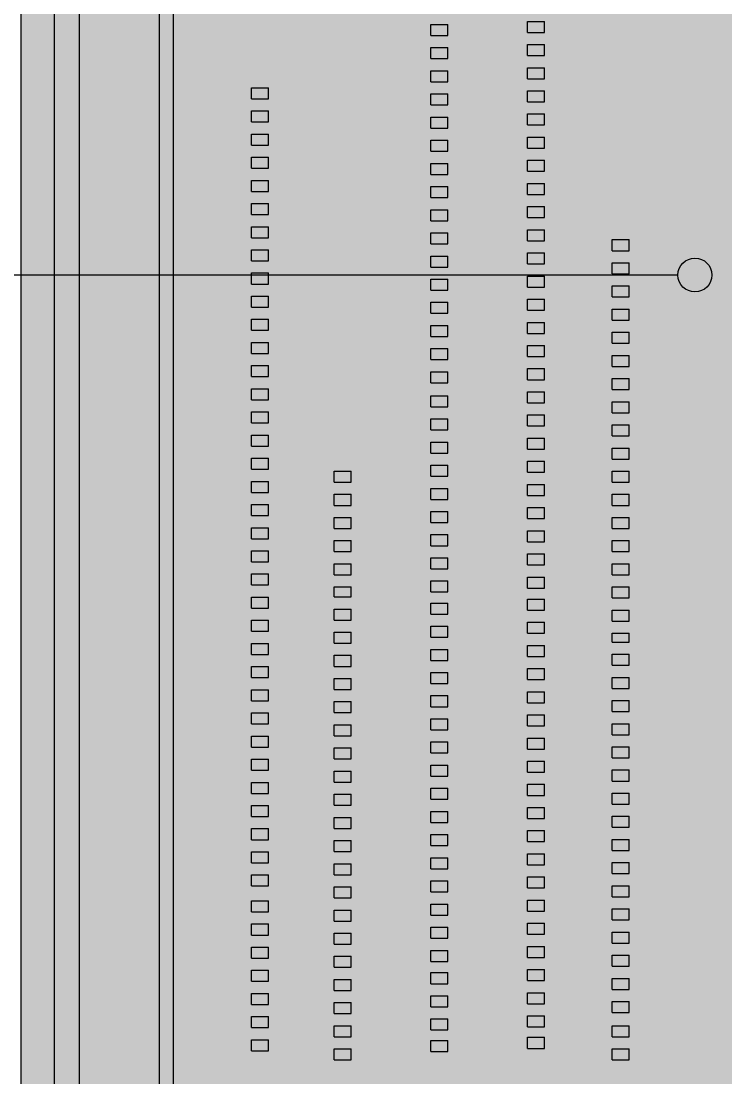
# Model space of a CAD drawing. Header units: millimetres. Extents: x 476244520 to 476657119, y 4620824743 to 4621446928.
# Drawn here: x 476612207 to 476616356, y 4621026081 to 4621032306 of the extents above; entities that cross this region are included whole.
import ezdxf

# ---------------------------------------------------------------- set-up
doc = ezdxf.new("R2010")
doc.units = ezdxf.units.MM
doc.header["$MEASUREMENT"] = 0
for name, color, linetype, lineweight in [('0_Pen_No__250_Pen_No__255', 255, 'Continuous', 0), ('0_Pen_No__250_Pen_No__7', 7, 'Continuous', 0), ('New_2D Drafting - General_Pen_No__30_Pen_No__9_Pen_No__9_Pen_No__255', 255, 'Continuous', 0), ('New_2D Drafting - General_Pen_No__30_Pen_No__9_Pen_No__9_Pen_No__7', 7, 'Continuous', 0), ('New_Structural - Bearing_Pen_No__250', 7, 'Continuous', 0), ('zoma_Pen_No__142', 142, 'Continuous', 0), ('zoma_Pen_No__5_Pen_No__142', 142, 'Continuous', 0)]:
    doc.layers.add(name, color=color, linetype=linetype, lineweight=lineweight)
doc.layers.add('New_2D Drafting - General_Pen_No__30_Pen_No__9_Pen_No__9_Pen_No__254', color=7, linetype='Continuous', lineweight=0, true_color=0xcccccc)
doc.layers.add('zoma', color=7, linetype='Continuous')
doc.layers.add('zoma_Pen_No__5', color=7, linetype='Continuous')
doc.styles.add('GENERATED_STYLE_2', font='arial.ttf')
doc.dimstyles.new('GENERATED_STYLE__1', dxfattribs={"dimtxt": 200, "dimasz": 64.421331, "dimexe": 0.18, "dimexo": 3, "dimgap": 0.09, "dimtad": 1, "dimtih": 1, "dimtoh": 1, "dimlfac": 0.001, "dimzin": 0, "dimdsep": 46, "dimtxsty": 'GENERATED_STYLE_2', "dimblk": 'ARROWHEAD_2', "dimblk1": 'ARROWHEAD_2', "dimblk2": 'ARROWHEAD_2', "dimcen": 0.09, "dimclrd": 142, "dimclre": 142, "dimclrt": 142, "dimadec": 0, "dimazin": 0, "dimtfac": 1, "dimtdec": 4, "dimtmove": 0, "dimatfit": 3, "dimfxl": 1, "dimtolj": 1, "dimtzin": 0, "dimarcsym": 0})

# ---------------------------------------------------------------- blocks, each defined once
blk = doc.blocks.new('*D762', base_point=(476844527.1, 4621385791))
at = {"layer": 'zoma_Pen_No__142', "color": 142, "linetype": 'Continuous', "lineweight": 0, "transparency": 16777216}
for p, q in [((476612301.6, 4621021958.9), (476612252.7, 4621021874.2)), ((476612277.2, 4621021853), (476612277.2, 4621021980.1)), ((476612701.6, 4621021958.9), (476612652.7, 4621021874.2)), ((476612677.2, 4621021853), (476612677.2, 4621021980.1)), ((476612235.7, 4621021916.6), (476612277.2, 4621021916.6)), ((476612277.2, 4621021916.6), (476612677.2, 4621021916.6))]:
    blk.add_line(p, q, dxfattribs=at)
at = {"layer": 'zoma_Pen_No__142', "color": 142, "lineweight": 0, "transparency": 16777216, "insert": (476611720.5, 4621021956.6), "char_height": 200, "attachment_point": 7, "style": 'GENERATED_STYLE_2'}
blk.add_mtext('\\A1;{\\pql;\\fArial CYR|b0|i0|c204|p34;0.40}', dxfattribs=at)
blk = doc.blocks.new('ARROWHEAD_2')
at = {"color": 0, "linetype": 'Continuous', "lineweight": 0}
for p, q in [((0, 0), (-1, 0)), ((-0.378, -0.655), (0.378, 0.655))]:
    blk.add_line(p, q, dxfattribs=at)
blk = doc.blocks.new('*D763', base_point=(476844527.1, 4621385791))
at = {"layer": 'zoma_Pen_No__142', "color": 142, "linetype": 'Continuous', "lineweight": 0, "transparency": 16777216}
for p, q in [((476612701.6, 4621021958.9), (476612652.7, 4621021874.2)), ((476612677.2, 4621021853), (476612677.2, 4621021980.1)), ((476619201.5, 4621021958.9), (476619152.6, 4621021874.2)), ((476619177, 4621021853), (476619177, 4621021980.1)), ((476612677.2, 4621021916.6), (476619177, 4621021916.6))]:
    blk.add_line(p, q, dxfattribs=at)
at = {"layer": 'zoma_Pen_No__142', "color": 142, "lineweight": 0, "transparency": 16777216, "char_height": 200, "attachment_point": 7, "style": 'GENERATED_STYLE_2'}
for s, insert in [('\\A1;{\\pql;\\fArial CYR|b0|i0|c204|p34;6.50}', (476615661, 4621021956.6)), ('\\A1;{\\pql;\\fArial CYR|b0|i0|c204|p34;0.40}', (476618620.4, 4621021956.6))]:
    blk.add_mtext(s, dxfattribs=dict(at, insert=insert))
blk = doc.blocks.new('Line_16', base_point=(476616179.5, 4621030808.8))
at = {"layer": 'zoma_Pen_No__5_Pen_No__142', "linetype": 'Continuous', "lineweight": 0}
blk.add_hatch(color=142, dxfattribs=at).paths.add_polyline_path([(476616079.5, 4621030808.8), (476616087.1, 4621030770.6), (476616108.8, 4621030738.1), (476616141.3, 4621030716.4), (476616179.5, 4621030708.8), (476616217.8, 4621030716.4), (476616250.2, 4621030738.1), (476616271.9, 4621030770.6), (476616279.5, 4621030808.8), (476616271.9, 4621030847.1), (476616250.2, 4621030879.5), (476616217.8, 4621030901.2), (476616179.5, 4621030908.8), (476616141.3, 4621030901.2), (476616108.8, 4621030879.5), (476616087.1, 4621030847.1)])
at = {"layer": 'zoma_Pen_No__5_Pen_No__142', "color": 142, "linetype": 'Continuous', "lineweight": 0}
blk.add_line((476616079.5, 4621030808.8), (476599562.8, 4621030808.8), dxfattribs=at)
blk.add_circle((476616179.5, 4621030808.8), 100, dxfattribs=at)

msp = doc.modelspace()

# ---------------------------------------------------------------- hatches: boundary and pattern name
at = {"layer": '0_Pen_No__250_Pen_No__255', "linetype": 'Continuous', "lineweight": 0, "true_color": 0x3f3f3f}
msp.add_hatch(color=250, dxfattribs=at).paths.add_polyline_path([(476613022.355, 4621023778.606), (476613022.681, 4621035931.235), (476613102.68, 4621035931.235), (476613102.68, 4621035828.834), (476613102.68, 4621023778.606)])
at = {"layer": 'New_2D Drafting - General_Pen_No__30_Pen_No__9_Pen_No__9_Pen_No__254', "linetype": 'Continuous', "lineweight": 0, "true_color": 0xcccccc}
h = msp.add_hatch(dxfattribs=at)
h.set_pattern_fill('BRICK___RUNNING_BOND', color=254, style=0, pattern_type=2)
h.set_pattern_definition([(0, (476622876.87, 4621034175.24), (0, 66.64), []), (90, (476622876.87, 4621034175.24), (-244.8, 0), [66.64, -66.64]), (90, (476622999.27, 4621034241.88), (-244.8, 0), [66.64, -66.64])])
h.paths.add_polyline_path([(476630047.219, 4621038706.026), (476630047.226, 4621028596.024), (476629976.822, 4621028596.024), (476629976.822, 4621025966.681), (476629972.268, 4621025966.024), (476612277.162, 4621025966.024), (476612207.162, 4621025966.024), (476612207.162, 4621029166.014), (476612207.162, 4621039165.621), (476630047.219, 4621039165.617)])
h.paths.add_polyline_path([(476621777.992, 4621031666.024), (476620177.559, 4621031666.024), (476620177.559, 4621030066.024), (476621777.992, 4621030066.024)], flags=0)
h.paths.add_polyline_path([(476621777.558, 4621036466.024), (476620177.559, 4621036466.024), (476620177.559, 4621038066.024), (476621777.558, 4621038066.024)], flags=0)
h.paths.add_polyline_path([(476620177.559, 4621033266.024), (476621777.992, 4621033266.024), (476621777.992, 4621034866.024), (476620177.559, 4621034866.024)], flags=0)
h.paths.add_polyline_path([(476620177.077, 4621026866.024), (476620177.077, 4621028466.024), (476621777.078, 4621028466.024), (476621777.078, 4621026866.024)], flags=0)
h.paths.add_polyline_path([(476618177.219, 4621038066.024), (476616577.219, 4621038066.024), (476616577.219, 4621036466.024), (476618177.219, 4621036466.024)], flags=0)
h.paths.add_polyline_path([(476618177.219, 4621034866.024), (476616577.219, 4621034866.024), (476616577.219, 4621033266.024), (476618177.219, 4621033266.024)], flags=0)
h.paths.add_polyline_path([(476618177.219, 4621031666.024), (476616577.219, 4621031666.024), (476616577.219, 4621030066.024), (476618177.219, 4621030066.024)], flags=0)
h.paths.add_polyline_path([(476618176.823, 4621028466.024), (476616576.823, 4621028466.024), (476616576.823, 4621026866.024), (476618176.823, 4621026866.024)], flags=0)
at = {"layer": 'New_2D Drafting - General_Pen_No__30_Pen_No__9_Pen_No__9_Pen_No__255', "linetype": 'Continuous', "lineweight": 0}
msp.add_hatch(color=255, dxfattribs=at).paths.add_polyline_path([(476612402.151, 4621023682.125), (476612552.151, 4621023703.741), (476612552.151, 4621038466.05), (476612402.151, 4621038466.05)])

# ---------------------------------------------------------------- linework, layer by layer
at = {"layer": '0_Pen_No__250_Pen_No__7', "color": 7, "linetype": 'Continuous', "lineweight": 0, "flags": 128}
msp.add_lwpolyline([(476613022.355, 4621023778.606), (476613022.681, 4621035931.235), (476613102.68, 4621035931.235), (476613102.68, 4621035828.834), (476613102.68, 4621023778.606)], close=True, dxfattribs=at)
at = {"layer": 'New_2D Drafting - General_Pen_No__30_Pen_No__9_Pen_No__9_Pen_No__7', "color": 7, "linetype": 'Continuous', "lineweight": 0, "flags": 128}
for points in [[(476630047.219, 4621038706.026), (476630047.226, 4621028596.024), (476629976.822, 4621028596.024), (476629976.822, 4621025966.681), (476629972.268, 4621025966.024), (476612277.162, 4621025966.024), (476612207.162, 4621025966.024), (476612207.162, 4621029166.014), (476612207.162, 4621039165.621), (476630047.219, 4621039165.617)], [(476612402.151, 4621023682.125), (476612552.151, 4621023703.741), (476612552.151, 4621038466.05), (476612402.151, 4621038466.05)]]:
    msp.add_lwpolyline(points, close=True, dxfattribs=at)
at = {"layer": 'New_Structural - Bearing_Pen_No__250', "color": 7, "linetype": 'Continuous', "lineweight": 0}
for p, q in [((476614622.416, 4621032286.18), (476614722.088, 4621032286.18)), ((476614622.416, 4621032221.18), (476614622.416, 4621032286.18)), ((476614722.088, 4621032221.18), (476614722.088, 4621032286.18)), ((476615192.088, 4621032304.549), (476615291.761, 4621032304.549)), ((476615192.088, 4621032239.549), (476615192.088, 4621032304.549)), ((476615291.761, 4621032239.549), (476615291.761, 4621032304.549)), ((476614622.416, 4621032221.18), (476614722.088, 4621032221.18)), ((476615192.088, 4621032239.549), (476615291.761, 4621032239.549)), ((476614622.416, 4621032149.663), (476614722.088, 4621032149.663)), ((476614622.416, 4621032084.663), (476614622.416, 4621032149.663)), ((476614722.088, 4621032084.663), (476614722.088, 4621032149.663)), ((476615192.088, 4621032168.032), (476615291.761, 4621032168.032)), ((476615192.088, 4621032103.032), (476615192.088, 4621032168.032)), ((476615291.761, 4621032103.032), (476615291.761, 4621032168.032)), ((476614622.416, 4621032084.663), (476614722.088, 4621032084.663)), ((476615192.088, 4621032103.032), (476615291.761, 4621032103.032)), ((476614622.416, 4621032013.146), (476614722.088, 4621032013.146)), ((476614622.416, 4621031948.146), (476614622.416, 4621032013.146)), ((476614722.088, 4621031948.146), (476614722.088, 4621032013.146)), ((476615192.088, 4621032031.515), (476615291.761, 4621032031.515)), ((476615192.088, 4621031966.515), (476615192.088, 4621032031.515)), ((476615291.761, 4621031966.515), (476615291.761, 4621032031.515)), ((476615192.088, 4621031966.515), (476615291.761, 4621031966.515)), ((476613565.571, 4621031912.94), (476613665.244, 4621031912.94)), ((476613565.571, 4621031847.94), (476613565.571, 4621031912.94)), ((476613665.244, 4621031847.94), (476613665.244, 4621031912.94)), ((476614622.416, 4621031948.146), (476614722.088, 4621031948.146)), ((476615192.088, 4621031894.998), (476615291.761, 4621031894.998)), ((476615192.088, 4621031829.998), (476615192.088, 4621031894.998)), ((476615291.761, 4621031829.998), (476615291.761, 4621031894.998)), ((476613565.571, 4621031847.94), (476613665.244, 4621031847.94)), ((476614622.416, 4621031876.628), (476614722.088, 4621031876.628)), ((476614622.416, 4621031811.628), (476614622.416, 4621031876.628)), ((476614722.088, 4621031811.628), (476614722.088, 4621031876.628)), ((476615192.088, 4621031829.998), (476615291.761, 4621031829.998)), ((476613565.571, 4621031776.422), (476613665.244, 4621031776.422)), ((476613565.571, 4621031711.422), (476613565.571, 4621031776.422)), ((476613665.244, 4621031711.422), (476613665.244, 4621031776.422)), ((476614622.416, 4621031811.628), (476614722.088, 4621031811.628)), ((476613565.571, 4621031711.422), (476613665.244, 4621031711.422)), ((476614622.416, 4621031740.111), (476614722.088, 4621031740.111)), ((476614622.416, 4621031675.111), (476614622.416, 4621031740.111)), ((476614722.088, 4621031675.111), (476614722.088, 4621031740.111)), ((476615192.088, 4621031758.48), (476615291.761, 4621031758.48)), ((476615192.088, 4621031693.48), (476615192.088, 4621031758.48)), ((476615291.761, 4621031693.48), (476615291.761, 4621031758.48)), ((476613565.571, 4621031639.905), (476613665.244, 4621031639.905)), ((476613565.571, 4621031574.905), (476613565.571, 4621031639.905)), ((476613665.244, 4621031574.905), (476613665.244, 4621031639.905)), ((476614622.416, 4621031675.111), (476614722.088, 4621031675.111)), ((476615192.088, 4621031693.48), (476615291.761, 4621031693.48)), ((476614622.416, 4621031603.594), (476614722.088, 4621031603.594)), ((476614622.416, 4621031538.594), (476614622.416, 4621031603.594)), ((476614722.088, 4621031538.594), (476614722.088, 4621031603.594)), ((476615192.088, 4621031621.963), (476615291.761, 4621031621.963)), ((476615192.088, 4621031556.963), (476615192.088, 4621031621.963)), ((476615291.761, 4621031556.963), (476615291.761, 4621031621.963)), ((476613565.571, 4621031574.905), (476613665.244, 4621031574.905)), ((476614622.416, 4621031538.594), (476614722.088, 4621031538.594)), ((476615192.088, 4621031556.963), (476615291.761, 4621031556.963)), ((476613565.571, 4621031503.388), (476613665.244, 4621031503.388)), ((476613565.571, 4621031438.388), (476613565.571, 4621031503.388)), ((476613665.244, 4621031438.388), (476613665.244, 4621031503.388)), ((476614622.416, 4621031467.076), (476614722.088, 4621031467.076)), ((476614622.416, 4621031402.076), (476614622.416, 4621031467.076)), ((476614722.088, 4621031402.076), (476614722.088, 4621031467.076)), ((476615192.088, 4621031485.446), (476615291.761, 4621031485.446)), ((476615192.088, 4621031420.446), (476615192.088, 4621031485.446)), ((476615291.761, 4621031420.446), (476615291.761, 4621031485.446)), ((476613565.571, 4621031438.388), (476613665.244, 4621031438.388)), ((476614622.416, 4621031402.076), (476614722.088, 4621031402.076)), ((476615192.088, 4621031420.446), (476615291.761, 4621031420.446)), ((476613565.571, 4621031366.871), (476613665.244, 4621031366.871)), ((476613565.571, 4621031301.871), (476613565.571, 4621031366.871)), ((476613665.244, 4621031301.871), (476613665.244, 4621031366.871)), ((476614622.416, 4621031330.559), (476614722.088, 4621031330.559)), ((476614622.416, 4621031265.559), (476614622.416, 4621031330.559)), ((476614722.088, 4621031265.559), (476614722.088, 4621031330.559)), ((476615192.088, 4621031348.929), (476615291.761, 4621031348.929)), ((476615192.088, 4621031283.929), (476615192.088, 4621031348.929)), ((476615291.761, 4621031283.929), (476615291.761, 4621031348.929)), ((476613565.571, 4621031301.871), (476613665.244, 4621031301.871)), ((476614622.416, 4621031265.559), (476614722.088, 4621031265.559)), ((476615192.088, 4621031283.929), (476615291.761, 4621031283.929)), ((476613565.571, 4621031230.353), (476613665.244, 4621031230.353)), ((476613565.571, 4621031165.353), (476613565.571, 4621031230.353)), ((476613665.244, 4621031165.353), (476613665.244, 4621031230.353)), ((476615192.088, 4621031212.411), (476615291.761, 4621031212.411)), ((476615192.088, 4621031147.411), (476615192.088, 4621031212.411)), ((476615291.761, 4621031147.411), (476615291.761, 4621031212.411)), ((476613565.571, 4621031165.353), (476613665.244, 4621031165.353)), ((476614622.416, 4621031194.042), (476614722.088, 4621031194.042)), ((476614622.416, 4621031129.042), (476614622.416, 4621031194.042)), ((476614722.088, 4621031129.042), (476614722.088, 4621031194.042)), ((476615192.088, 4621031147.411), (476615291.761, 4621031147.411)), ((476613565.571, 4621031093.836), (476613665.244, 4621031093.836)), ((476613565.571, 4621031028.836), (476613565.571, 4621031093.836)), ((476613665.244, 4621031028.836), (476613665.244, 4621031093.836)), ((476614622.416, 4621031129.042), (476614722.088, 4621031129.042)), ((476613565.571, 4621031028.836), (476613665.244, 4621031028.836)), ((476614622.416, 4621031057.525), (476614722.088, 4621031057.525)), ((476614622.416, 4621030992.525), (476614622.416, 4621031057.525)), ((476614722.088, 4621030992.525), (476614722.088, 4621031057.525)), ((476615192.088, 4621031075.894), (476615291.761, 4621031075.894)), ((476615192.088, 4621031010.894), (476615192.088, 4621031075.894)), ((476615291.761, 4621031010.894), (476615291.761, 4621031075.894)), ((476615692.313, 4621031017.411), (476615791.985, 4621031017.411)), ((476615692.313, 4621030952.411), (476615692.313, 4621031017.411)), ((476615791.985, 4621030952.411), (476615791.985, 4621031017.411)), ((476613565.571, 4621030957.319), (476613665.244, 4621030957.319)), ((476613565.571, 4621030892.319), (476613565.571, 4621030957.319)), ((476613665.244, 4621030892.319), (476613665.244, 4621030957.319)), ((476614622.416, 4621030992.525), (476614722.088, 4621030992.525)), ((476615192.088, 4621031010.894), (476615291.761, 4621031010.894)), ((476613565.571, 4621030892.319), (476613665.244, 4621030892.319)), ((476614622.416, 4621030921.007), (476614722.088, 4621030921.007)), ((476614622.416, 4621030856.007), (476614622.416, 4621030921.007)), ((476614722.088, 4621030856.007), (476614722.088, 4621030921.007)), ((476615192.088, 4621030939.377), (476615291.761, 4621030939.377)), ((476615192.088, 4621030874.377), (476615192.088, 4621030939.377)), ((476615291.761, 4621030874.377), (476615291.761, 4621030939.377)), ((476615692.313, 4621030952.411), (476615791.985, 4621030952.411)), ((476614622.416, 4621030856.007), (476614722.088, 4621030856.007)), ((476615192.088, 4621030874.377), (476615291.761, 4621030874.377)), ((476615692.313, 4621030880.894), (476615791.985, 4621030880.894)), ((476615692.313, 4621030815.894), (476615692.313, 4621030880.894)), ((476615791.985, 4621030815.894), (476615791.985, 4621030880.894)), ((476613565.571, 4621030820.801), (476613665.244, 4621030820.801)), ((476613565.571, 4621030755.801), (476613565.571, 4621030820.801)), ((476613665.244, 4621030755.801), (476613665.244, 4621030820.801)), ((476614622.416, 4621030784.49), (476614722.088, 4621030784.49)), ((476614622.416, 4621030719.49), (476614622.416, 4621030784.49)), ((476614722.088, 4621030719.49), (476614722.088, 4621030784.49)), ((476615192.088, 4621030802.859), (476615291.761, 4621030802.859)), ((476615192.088, 4621030737.859), (476615192.088, 4621030802.859)), ((476615291.761, 4621030737.859), (476615291.761, 4621030802.859)), ((476615692.313, 4621030815.894), (476615791.985, 4621030815.894)), ((476613565.571, 4621030755.801), (476613665.244, 4621030755.801)), ((476614622.416, 4621030719.49), (476614722.088, 4621030719.49)), ((476615192.088, 4621030737.859), (476615291.761, 4621030737.859)), ((476615692.313, 4621030744.377), (476615791.985, 4621030744.377)), ((476615692.313, 4621030679.377), (476615692.313, 4621030744.377)), ((476615791.985, 4621030679.377), (476615791.985, 4621030744.377)), ((476613565.571, 4621030684.284), (476613665.244, 4621030684.284)), ((476613565.571, 4621030619.284), (476613565.571, 4621030684.284)), ((476613665.244, 4621030619.284), (476613665.244, 4621030684.284)), ((476614622.416, 4621030647.973), (476614722.088, 4621030647.973)), ((476614622.416, 4621030582.973), (476614622.416, 4621030647.973)), ((476614722.088, 4621030582.973), (476614722.088, 4621030647.973)), ((476615192.088, 4621030666.342), (476615291.761, 4621030666.342)), ((476615192.088, 4621030601.342), (476615192.088, 4621030666.342)), ((476615291.761, 4621030601.342), (476615291.761, 4621030666.342)), ((476615692.313, 4621030679.377), (476615791.985, 4621030679.377)), ((476613565.571, 4621030619.284), (476613665.244, 4621030619.284)), ((476614622.416, 4621030582.973), (476614722.088, 4621030582.973)), ((476615192.088, 4621030601.342), (476615291.761, 4621030601.342)), ((476615692.313, 4621030607.859), (476615791.985, 4621030607.859)), ((476615692.313, 4621030542.859), (476615692.313, 4621030607.859)), ((476615791.985, 4621030542.859), (476615791.985, 4621030607.859)), ((476613565.571, 4621030547.767), (476613665.244, 4621030547.767)), ((476613565.571, 4621030482.767), (476613565.571, 4621030547.767)), ((476613665.244, 4621030482.767), (476613665.244, 4621030547.767)), ((476615192.088, 4621030529.825), (476615291.761, 4621030529.825)), ((476615192.088, 4621030464.825), (476615192.088, 4621030529.825)), ((476615291.761, 4621030464.825), (476615291.761, 4621030529.825)), ((476615692.313, 4621030542.859), (476615791.985, 4621030542.859)), ((476613565.571, 4621030482.767), (476613665.244, 4621030482.767)), ((476614622.416, 4621030511.455), (476614722.088, 4621030511.455)), ((476614622.416, 4621030446.455), (476614622.416, 4621030511.455)), ((476614722.088, 4621030446.455), (476614722.088, 4621030511.455)), ((476615192.088, 4621030464.825), (476615291.761, 4621030464.825)), ((476615692.313, 4621030471.342), (476615791.985, 4621030471.342)), ((476615692.313, 4621030406.342), (476615692.313, 4621030471.342)), ((476615791.985, 4621030406.342), (476615791.985, 4621030471.342)), ((476613565.571, 4621030411.25), (476613665.244, 4621030411.25)), ((476613565.571, 4621030346.25), (476613565.571, 4621030411.25)), ((476613665.244, 4621030346.25), (476613665.244, 4621030411.25)), ((476614622.416, 4621030446.455), (476614722.088, 4621030446.455)), ((476615692.313, 4621030406.342), (476615791.985, 4621030406.342)), ((476613565.571, 4621030346.25), (476613665.244, 4621030346.25)), ((476614622.416, 4621030374.938), (476614722.088, 4621030374.938)), ((476614622.416, 4621030309.938), (476614622.416, 4621030374.938)), ((476614722.088, 4621030309.938), (476614722.088, 4621030374.938)), ((476615192.088, 4621030393.308), (476615291.761, 4621030393.308)), ((476615192.088, 4621030328.308), (476615192.088, 4621030393.308)), ((476615291.761, 4621030328.308), (476615291.761, 4621030393.308)), ((476615692.313, 4621030334.825), (476615791.985, 4621030334.825)), ((476615692.313, 4621030269.825), (476615692.313, 4621030334.825)), ((476615791.985, 4621030269.825), (476615791.985, 4621030334.825)), ((476613565.571, 4621030274.732), (476613665.244, 4621030274.732)), ((476613565.571, 4621030209.732), (476613565.571, 4621030274.732)), ((476613665.244, 4621030209.732), (476613665.244, 4621030274.732)), ((476614622.416, 4621030309.938), (476614722.088, 4621030309.938)), ((476615192.088, 4621030328.308), (476615291.761, 4621030328.308)), ((476615692.313, 4621030269.825), (476615791.985, 4621030269.825)), ((476613565.571, 4621030209.732), (476613665.244, 4621030209.732)), ((476614622.416, 4621030238.421), (476614722.088, 4621030238.421)), ((476614622.416, 4621030173.421), (476614622.416, 4621030238.421)), ((476614722.088, 4621030173.421), (476614722.088, 4621030238.421)), ((476615192.088, 4621030256.79), (476615291.761, 4621030256.79)), ((476615192.088, 4621030191.79), (476615192.088, 4621030256.79)), ((476615291.761, 4621030191.79), (476615291.761, 4621030256.79)), ((476614622.416, 4621030173.421), (476614722.088, 4621030173.421)), ((476615192.088, 4621030191.79), (476615291.761, 4621030191.79)), ((476615692.313, 4621030198.308), (476615791.985, 4621030198.308)), ((476615692.313, 4621030133.308), (476615692.313, 4621030198.308)), ((476615791.985, 4621030133.308), (476615791.985, 4621030198.308)), ((476613565.571, 4621030138.215), (476613665.244, 4621030138.215)), ((476613565.571, 4621030073.215), (476613565.571, 4621030138.215)), ((476613665.244, 4621030073.215), (476613665.244, 4621030138.215)), ((476614622.416, 4621030097.011), (476614722.088, 4621030097.011)), ((476614622.416, 4621030032.011), (476614622.416, 4621030097.011)), ((476614722.088, 4621030032.011), (476614722.088, 4621030097.011)), ((476615192.088, 4621030120.273), (476615291.761, 4621030120.273)), ((476615192.088, 4621030055.273), (476615192.088, 4621030120.273)), ((476615291.761, 4621030055.273), (476615291.761, 4621030120.273)), ((476615692.313, 4621030133.308), (476615791.985, 4621030133.308)), ((476613565.571, 4621030073.215), (476613665.244, 4621030073.215)), ((476614622.416, 4621030032.011), (476614722.088, 4621030032.011)), ((476615192.088, 4621030055.273), (476615291.761, 4621030055.273)), ((476615692.313, 4621030061.79), (476615791.985, 4621030061.79)), ((476615692.313, 4621029996.79), (476615692.313, 4621030061.79)), ((476615791.985, 4621029996.79), (476615791.985, 4621030061.79)), ((476613565.571, 4621030001.698), (476613665.244, 4621030001.698)), ((476613565.571, 4621029936.698), (476613565.571, 4621030001.698)), ((476613665.244, 4621029936.698), (476613665.244, 4621030001.698)), ((476614622.416, 4621029960.493), (476614722.088, 4621029960.493)), ((476614622.416, 4621029895.493), (476614622.416, 4621029960.493)), ((476614722.088, 4621029895.493), (476614722.088, 4621029960.493)), ((476615192.088, 4621029983.756), (476615291.761, 4621029983.756)), ((476615192.088, 4621029918.756), (476615192.088, 4621029983.756)), ((476615291.761, 4621029918.756), (476615291.761, 4621029983.756)), ((476615692.313, 4621029996.79), (476615791.985, 4621029996.79)), ((476613565.571, 4621029936.698), (476613665.244, 4621029936.698)), ((476614622.416, 4621029895.493), (476614722.088, 4621029895.493)), ((476615192.088, 4621029918.756), (476615291.761, 4621029918.756)), ((476615692.313, 4621029925.273), (476615791.985, 4621029925.273)), ((476615692.313, 4621029860.273), (476615692.313, 4621029925.273)), ((476615791.985, 4621029860.273), (476615791.985, 4621029925.273)), ((476613565.571, 4621029865.181), (476613665.244, 4621029865.181)), ((476613565.571, 4621029800.181), (476613565.571, 4621029865.181)), ((476613665.244, 4621029800.181), (476613665.244, 4621029865.181)), ((476615192.088, 4621029847.239), (476615291.761, 4621029847.239)), ((476615192.088, 4621029782.239), (476615192.088, 4621029847.239)), ((476615291.761, 4621029782.239), (476615291.761, 4621029847.239)), ((476615692.313, 4621029860.273), (476615791.985, 4621029860.273)), ((476613565.571, 4621029800.181), (476613665.244, 4621029800.181)), ((476614622.416, 4621029823.976), (476614722.088, 4621029823.976)), ((476614622.416, 4621029758.976), (476614622.416, 4621029823.976)), ((476614722.088, 4621029758.976), (476614722.088, 4621029823.976)), ((476615192.088, 4621029782.239), (476615291.761, 4621029782.239)), ((476615692.313, 4621029788.756), (476615791.985, 4621029788.756)), ((476615692.313, 4621029723.756), (476615692.313, 4621029788.756)), ((476615791.985, 4621029723.756), (476615791.985, 4621029788.756)), ((476613565.571, 4621029728.663), (476613665.244, 4621029728.663)), ((476613565.571, 4621029663.663), (476613565.571, 4621029728.663)), ((476613665.244, 4621029663.663), (476613665.244, 4621029728.663)), ((476614622.416, 4621029758.976), (476614722.088, 4621029758.976)), ((476615192.088, 4621029710.721), (476615291.761, 4621029710.721)), ((476615192.088, 4621029645.721), (476615192.088, 4621029710.721)), ((476615291.761, 4621029645.721), (476615291.761, 4621029710.721)), ((476615692.313, 4621029723.756), (476615791.985, 4621029723.756)), ((476613565.571, 4621029663.663), (476613665.244, 4621029663.663)), ((476614052.535, 4621029652.239), (476614152.207, 4621029652.239)), ((476614052.535, 4621029587.239), (476614052.535, 4621029652.239)), ((476614152.207, 4621029587.239), (476614152.207, 4621029652.239)), ((476614622.416, 4621029687.459), (476614722.088, 4621029687.459)), ((476614622.416, 4621029622.459), (476614622.416, 4621029687.459)), ((476614722.088, 4621029622.459), (476614722.088, 4621029687.459)), ((476615692.313, 4621029652.239), (476615791.985, 4621029652.239)), ((476615692.313, 4621029587.239), (476615692.313, 4621029652.239)), ((476615791.985, 4621029587.239), (476615791.985, 4621029652.239)), ((476613565.571, 4621029592.146), (476613665.244, 4621029592.146)), ((476613565.571, 4621029527.146), (476613565.571, 4621029592.146)), ((476613665.244, 4621029527.146), (476613665.244, 4621029592.146)), ((476614052.535, 4621029587.239), (476614152.207, 4621029587.239)), ((476614622.416, 4621029622.459), (476614722.088, 4621029622.459)), ((476615192.088, 4621029645.721), (476615291.761, 4621029645.721)), ((476615692.313, 4621029587.239), (476615791.985, 4621029587.239)), ((476613565.571, 4621029527.146), (476613665.244, 4621029527.146)), ((476614622.416, 4621029550.942), (476614722.088, 4621029550.942)), ((476614622.416, 4621029485.942), (476614622.416, 4621029550.942)), ((476614722.088, 4621029485.942), (476614722.088, 4621029550.942)), ((476615192.088, 4621029574.204), (476615291.761, 4621029574.204)), ((476615192.088, 4621029509.204), (476615192.088, 4621029574.204)), ((476615291.761, 4621029509.204), (476615291.761, 4621029574.204)), ((476614052.535, 4621029515.721), (476614152.207, 4621029515.721)), ((476614052.535, 4621029450.721), (476614052.535, 4621029515.721)), ((476614152.207, 4621029450.721), (476614152.207, 4621029515.721)), ((476614622.416, 4621029485.942), (476614722.088, 4621029485.942)), ((476615192.088, 4621029509.204), (476615291.761, 4621029509.204)), ((476615692.313, 4621029515.721), (476615791.985, 4621029515.721)), ((476615692.313, 4621029450.721), (476615692.313, 4621029515.721)), ((476615791.985, 4621029450.721), (476615791.985, 4621029515.721)), ((476613565.571, 4621029455.629), (476613665.244, 4621029455.629)), ((476613565.571, 4621029390.629), (476613565.571, 4621029455.629)), ((476613665.244, 4621029390.629), (476613665.244, 4621029455.629)), ((476614052.535, 4621029450.721), (476614152.207, 4621029450.721)), ((476614622.416, 4621029414.424), (476614722.088, 4621029414.424)), ((476614622.416, 4621029349.424), (476614622.416, 4621029414.424)), ((476614722.088, 4621029349.424), (476614722.088, 4621029414.424)), ((476615192.088, 4621029437.687), (476615291.761, 4621029437.687)), ((476615192.088, 4621029372.687), (476615192.088, 4621029437.687)), ((476615291.761, 4621029372.687), (476615291.761, 4621029437.687)), ((476615692.313, 4621029450.721), (476615791.985, 4621029450.721)), ((476613565.571, 4621029390.629), (476613665.244, 4621029390.629)), ((476614052.535, 4621029379.204), (476614152.207, 4621029379.204)), ((476614052.535, 4621029314.204), (476614052.535, 4621029379.204)), ((476614152.207, 4621029314.204), (476614152.207, 4621029379.204)), ((476614622.416, 4621029349.424), (476614722.088, 4621029349.424)), ((476615192.088, 4621029372.687), (476615291.761, 4621029372.687)), ((476615692.313, 4621029379.204), (476615791.985, 4621029379.204)), ((476615692.313, 4621029314.204), (476615692.313, 4621029379.204)), ((476615791.985, 4621029314.204), (476615791.985, 4621029379.204)), ((476613565.571, 4621029319.111), (476613665.244, 4621029319.111)), ((476613565.571, 4621029254.111), (476613565.571, 4621029319.111)), ((476613665.244, 4621029254.111), (476613665.244, 4621029319.111)), ((476614052.535, 4621029314.204), (476614152.207, 4621029314.204)), ((476614622.416, 4621029277.907), (476614722.088, 4621029277.907)), ((476614622.416, 4621029212.907), (476614622.416, 4621029277.907)), ((476614722.088, 4621029212.907), (476614722.088, 4621029277.907)), ((476615192.088, 4621029301.169), (476615291.761, 4621029301.169)), ((476615192.088, 4621029236.169), (476615192.088, 4621029301.169)), ((476615291.761, 4621029236.169), (476615291.761, 4621029301.169)), ((476615692.313, 4621029314.204), (476615791.985, 4621029314.204)), ((476613565.571, 4621029254.111), (476613665.244, 4621029254.111)), ((476614052.535, 4621029242.687), (476614152.207, 4621029242.687)), ((476614052.535, 4621029177.687), (476614052.535, 4621029242.687)), ((476614152.207, 4621029177.687), (476614152.207, 4621029242.687)), ((476614622.416, 4621029212.907), (476614722.088, 4621029212.907)), ((476615192.088, 4621029236.169), (476615291.761, 4621029236.169)), ((476615692.313, 4621029242.687), (476615791.985, 4621029242.687)), ((476615692.313, 4621029177.687), (476615692.313, 4621029242.687)), ((476615791.985, 4621029177.687), (476615791.985, 4621029242.687)), ((476613565.571, 4621029182.594), (476613665.244, 4621029182.594)), ((476613565.571, 4621029117.594), (476613565.571, 4621029182.594)), ((476613665.244, 4621029117.594), (476613665.244, 4621029182.594)), ((476614052.535, 4621029177.687), (476614152.207, 4621029177.687)), ((476615192.088, 4621029164.652), (476615291.761, 4621029164.652)), ((476615192.088, 4621029099.652), (476615192.088, 4621029164.652)), ((476615291.761, 4621029099.652), (476615291.761, 4621029164.652)), ((476615692.313, 4621029177.687), (476615791.985, 4621029177.687)), ((476613565.571, 4621029117.594), (476613665.244, 4621029117.594)), ((476614052.535, 4621029106.169), (476614152.207, 4621029106.169)), ((476614052.535, 4621029041.169), (476614052.535, 4621029106.169)), ((476614152.207, 4621029041.169), (476614152.207, 4621029106.169)), ((476614622.416, 4621029141.39), (476614722.088, 4621029141.39)), ((476614622.416, 4621029076.39), (476614622.416, 4621029141.39)), ((476614722.088, 4621029076.39), (476614722.088, 4621029141.39)), ((476615192.088, 4621029099.652), (476615291.761, 4621029099.652)), ((476615692.313, 4621029106.169), (476615791.985, 4621029106.169)), ((476615692.313, 4621029041.169), (476615692.313, 4621029106.169)), ((476615791.985, 4621029041.169), (476615791.985, 4621029106.169)), ((476613565.571, 4621029046.077), (476613665.244, 4621029046.077)), ((476613565.571, 4621028981.077), (476613565.571, 4621029046.077)), ((476613665.244, 4621028981.077), (476613665.244, 4621029046.077)), ((476614052.535, 4621029041.169), (476614152.207, 4621029041.169)), ((476614622.416, 4621029076.39), (476614722.088, 4621029076.39)), ((476615192.088, 4621029028.135), (476615291.761, 4621029028.135)), ((476615192.088, 4621028963.135), (476615192.088, 4621029028.135)), ((476615291.761, 4621028963.135), (476615291.761, 4621029028.135)), ((476615692.313, 4621029041.169), (476615791.985, 4621029041.169)), ((476613565.571, 4621028981.077), (476613665.244, 4621028981.077)), ((476614052.535, 4621028969.652), (476614152.207, 4621028969.652)), ((476614052.535, 4621028910.922), (476614052.535, 4621028969.652)), ((476614152.207, 4621028910.922), (476614152.207, 4621028969.652)), ((476614622.416, 4621029004.872), (476614722.088, 4621029004.872)), ((476614622.416, 4621028939.872), (476614622.416, 4621029004.872)), ((476614722.088, 4621028939.872), (476614722.088, 4621029004.872)), ((476615192.088, 4621028963.135), (476615291.761, 4621028963.135)), ((476615692.313, 4621028969.652), (476615791.985, 4621028969.652)), ((476615692.313, 4621028904.652), (476615692.313, 4621028969.652)), ((476615791.985, 4621028904.652), (476615791.985, 4621028969.652)), ((476613565.571, 4621028909.56), (476613665.244, 4621028909.56)), ((476613565.571, 4621028844.56), (476613565.571, 4621028909.56)), ((476613665.244, 4621028844.56), (476613665.244, 4621028909.56)), ((476614052.535, 4621028910.922), (476614152.207, 4621028910.922)), ((476614622.416, 4621028939.872), (476614722.088, 4621028939.872)), ((476615692.313, 4621028904.652), (476615791.985, 4621028904.652)), ((476613565.571, 4621028844.56), (476613665.244, 4621028844.56)), ((476614052.535, 4621028774.404), (476614052.535, 4621028839.404)), ((476614052.535, 4621028839.404), (476614152.207, 4621028839.404)), ((476614152.207, 4621028774.404), (476614152.207, 4621028839.404)), ((476614622.416, 4621028809.625), (476614622.416, 4621028874.625)), ((476614622.416, 4621028874.625), (476614722.088, 4621028874.625)), ((476614722.088, 4621028809.625), (476614722.088, 4621028874.625)), ((476615192.088, 4621028832.887), (476615192.088, 4621028897.887)), ((476615192.088, 4621028897.887), (476615291.761, 4621028897.887)), ((476615291.761, 4621028832.887), (476615291.761, 4621028897.887)), ((476614622.416, 4621028809.625), (476614722.088, 4621028809.625)), ((476615192.088, 4621028832.887), (476615291.761, 4621028832.887)), ((476615692.313, 4621028833.135), (476615791.985, 4621028833.135)), ((476615692.313, 4621028768.135), (476615692.313, 4621028833.135)), ((476615791.985, 4621028768.135), (476615791.985, 4621028833.135)), ((476613565.571, 4621028773.042), (476613665.244, 4621028773.042)), ((476613565.571, 4621028708.042), (476613565.571, 4621028773.042)), ((476613665.244, 4621028708.042), (476613665.244, 4621028773.042)), ((476614052.535, 4621028774.404), (476614152.207, 4621028774.404)), ((476614622.416, 4621028738.107), (476614722.088, 4621028738.107)), ((476614622.416, 4621028673.107), (476614622.416, 4621028738.107)), ((476614722.088, 4621028673.107), (476614722.088, 4621028738.107)), ((476615192.088, 4621028761.37), (476615291.761, 4621028761.37)), ((476615192.088, 4621028696.37), (476615192.088, 4621028761.37)), ((476615291.761, 4621028696.37), (476615291.761, 4621028761.37)), ((476615692.313, 4621028768.135), (476615791.985, 4621028768.135)), ((476613565.571, 4621028708.042), (476613665.244, 4621028708.042)), ((476614052.535, 4621028702.887), (476614152.207, 4621028702.887)), ((476614052.535, 4621028637.887), (476614052.535, 4621028702.887)), ((476614152.207, 4621028637.887), (476614152.207, 4621028702.887)), ((476614622.416, 4621028673.107), (476614722.088, 4621028673.107)), ((476615192.088, 4621028696.37), (476615291.761, 4621028696.37)), ((476615692.313, 4621028696.618), (476615791.985, 4621028696.618)), ((476615692.313, 4621028644.404), (476615692.313, 4621028696.618)), ((476615791.985, 4621028644.404), (476615791.985, 4621028696.618)), ((476613565.571, 4621028636.525), (476613665.244, 4621028636.525)), ((476613565.571, 4621028571.525), (476613565.571, 4621028636.525)), ((476613665.244, 4621028571.525), (476613665.244, 4621028636.525)), ((476614052.535, 4621028637.887), (476614152.207, 4621028637.887)), ((476614622.416, 4621028601.59), (476614722.088, 4621028601.59)), ((476614622.416, 4621028536.59), (476614622.416, 4621028601.59)), ((476614722.088, 4621028536.59), (476614722.088, 4621028601.59)), ((476615192.088, 4621028624.852), (476615291.761, 4621028624.852)), ((476615192.088, 4621028559.852), (476615192.088, 4621028624.852)), ((476615291.761, 4621028559.852), (476615291.761, 4621028624.852)), ((476615692.313, 4621028644.404), (476615791.985, 4621028644.404)), ((476613565.571, 4621028571.525), (476613665.244, 4621028571.525)), ((476614052.535, 4621028566.37), (476614152.207, 4621028566.37)), ((476614052.535, 4621028501.37), (476614052.535, 4621028566.37)), ((476614152.207, 4621028501.37), (476614152.207, 4621028566.37)), ((476614622.416, 4621028536.59), (476614722.088, 4621028536.59)), ((476615192.088, 4621028559.852), (476615291.761, 4621028559.852)), ((476615692.313, 4621028572.887), (476615791.985, 4621028572.887)), ((476615692.313, 4621028507.887), (476615692.313, 4621028572.887)), ((476615791.985, 4621028507.887), (476615791.985, 4621028572.887)), ((476613565.571, 4621028500.008), (476613665.244, 4621028500.008)), ((476613565.571, 4621028435.008), (476613565.571, 4621028500.008)), ((476613665.244, 4621028435.008), (476613665.244, 4621028500.008)), ((476614052.535, 4621028501.37), (476614152.207, 4621028501.37)), ((476614622.416, 4621028465.073), (476614722.088, 4621028465.073)), ((476614622.416, 4621028400.073), (476614622.416, 4621028465.073)), ((476614722.088, 4621028400.073), (476614722.088, 4621028465.073)), ((476615192.088, 4621028488.335), (476615291.761, 4621028488.335)), ((476615192.088, 4621028423.335), (476615192.088, 4621028488.335)), ((476615291.761, 4621028423.335), (476615291.761, 4621028488.335)), ((476615692.313, 4621028507.887), (476615791.985, 4621028507.887)), ((476613565.571, 4621028435.008), (476613665.244, 4621028435.008)), ((476614052.535, 4621028429.852), (476614152.207, 4621028429.852)), ((476614052.535, 4621028364.852), (476614052.535, 4621028429.852)), ((476614152.207, 4621028364.852), (476614152.207, 4621028429.852)), ((476615192.088, 4621028423.335), (476615291.761, 4621028423.335)), ((476615692.313, 4621028436.37), (476615791.985, 4621028436.37)), ((476615692.313, 4621028371.37), (476615692.313, 4621028436.37)), ((476615791.985, 4621028371.37), (476615791.985, 4621028436.37)), ((476613565.571, 4621028363.491), (476613665.244, 4621028363.491)), ((476613565.571, 4621028298.491), (476613565.571, 4621028363.491)), ((476613665.244, 4621028298.491), (476613665.244, 4621028363.491)), ((476614052.535, 4621028364.852), (476614152.207, 4621028364.852)), ((476614622.416, 4621028400.073), (476614722.088, 4621028400.073)), ((476615192.088, 4621028351.818), (476615291.761, 4621028351.818)), ((476615192.088, 4621028286.818), (476615192.088, 4621028351.818)), ((476615291.761, 4621028286.818), (476615291.761, 4621028351.818)), ((476615692.313, 4621028371.37), (476615791.985, 4621028371.37)), ((476613565.571, 4621028298.491), (476613665.244, 4621028298.491)), ((476614052.535, 4621028293.335), (476614152.207, 4621028293.335)), ((476614052.535, 4621028228.335), (476614052.535, 4621028293.335)), ((476614152.207, 4621028228.335), (476614152.207, 4621028293.335)), ((476614622.416, 4621028328.556), (476614722.088, 4621028328.556)), ((476614622.416, 4621028263.556), (476614622.416, 4621028328.556)), ((476614722.088, 4621028263.556), (476614722.088, 4621028328.556)), ((476615192.088, 4621028286.818), (476615291.761, 4621028286.818)), ((476615692.313, 4621028299.852), (476615791.985, 4621028299.852)), ((476615692.313, 4621028234.852), (476615692.313, 4621028299.852)), ((476615791.985, 4621028234.852), (476615791.985, 4621028299.852)), ((476613565.571, 4621028226.973), (476613665.244, 4621028226.973)), ((476613565.571, 4621028161.973), (476613565.571, 4621028226.973)), ((476613665.244, 4621028161.973), (476613665.244, 4621028226.973)), ((476614052.535, 4621028228.335), (476614152.207, 4621028228.335)), ((476614622.416, 4621028263.556), (476614722.088, 4621028263.556)), ((476615192.088, 4621028215.301), (476615291.761, 4621028215.301)), ((476615192.088, 4621028150.301), (476615192.088, 4621028215.301)), ((476615291.761, 4621028150.301), (476615291.761, 4621028215.301)), ((476615692.313, 4621028234.852), (476615791.985, 4621028234.852)), ((476613565.571, 4621028161.973), (476613665.244, 4621028161.973)), ((476614052.535, 4621028156.818), (476614152.207, 4621028156.818)), ((476614052.535, 4621028091.818), (476614052.535, 4621028156.818)), ((476614152.207, 4621028091.818), (476614152.207, 4621028156.818)), ((476614622.416, 4621028192.038), (476614722.088, 4621028192.038)), ((476614622.416, 4621028127.038), (476614622.416, 4621028192.038)), ((476614722.088, 4621028127.038), (476614722.088, 4621028192.038)), ((476615692.313, 4621028163.335), (476615791.985, 4621028163.335)), ((476615692.313, 4621028098.335), (476615692.313, 4621028163.335)), ((476615791.985, 4621028098.335), (476615791.985, 4621028163.335)), ((476613565.571, 4621028090.456), (476613665.244, 4621028090.456)), ((476613565.571, 4621028025.456), (476613565.571, 4621028090.456)), ((476613665.244, 4621028025.456), (476613665.244, 4621028090.456)), ((476614052.535, 4621028091.818), (476614152.207, 4621028091.818)), ((476614622.416, 4621028127.038), (476614722.088, 4621028127.038)), ((476615192.088, 4621028150.301), (476615291.761, 4621028150.301)), ((476615692.313, 4621028098.335), (476615791.985, 4621028098.335)), ((476614622.416, 4621028055.521), (476614722.088, 4621028055.521)), ((476614622.416, 4621027990.521), (476614622.416, 4621028055.521)), ((476614722.088, 4621027990.521), (476614722.088, 4621028055.521)), ((476615192.088, 4621028078.783), (476615291.761, 4621028078.783)), ((476615192.088, 4621028013.783), (476615192.088, 4621028078.783)), ((476615291.761, 4621028013.783), (476615291.761, 4621028078.783)), ((476613565.571, 4621028025.456), (476613665.244, 4621028025.456)), ((476614052.535, 4621028020.301), (476614152.207, 4621028020.301)), ((476614052.535, 4621027955.301), (476614052.535, 4621028020.301)), ((476614152.207, 4621027955.301), (476614152.207, 4621028020.301)), ((476614622.416, 4621027990.521), (476614722.088, 4621027990.521)), ((476615192.088, 4621028013.783), (476615291.761, 4621028013.783)), ((476615692.313, 4621028026.818), (476615791.985, 4621028026.818)), ((476615692.313, 4621027961.818), (476615692.313, 4621028026.818)), ((476615791.985, 4621027961.818), (476615791.985, 4621028026.818)), ((476613565.571, 4621027953.939), (476613665.244, 4621027953.939)), ((476613565.571, 4621027888.939), (476613565.571, 4621027953.939)), ((476613665.244, 4621027888.939), (476613665.244, 4621027953.939)), ((476614052.535, 4621027955.301), (476614152.207, 4621027955.301)), ((476614622.416, 4621027919.004), (476614722.088, 4621027919.004)), ((476614622.416, 4621027854.004), (476614622.416, 4621027919.004)), ((476614722.088, 4621027854.004), (476614722.088, 4621027919.004)), ((476615192.088, 4621027942.266), (476615291.761, 4621027942.266)), ((476615192.088, 4621027877.266), (476615192.088, 4621027942.266)), ((476615291.761, 4621027877.266), (476615291.761, 4621027942.266)), ((476615692.313, 4621027961.818), (476615791.985, 4621027961.818)), ((476613565.571, 4621027888.939), (476613665.244, 4621027888.939)), ((476614052.535, 4621027883.783), (476614152.207, 4621027883.783)), ((476614052.535, 4621027818.783), (476614052.535, 4621027883.783)), ((476614152.207, 4621027818.783), (476614152.207, 4621027883.783)), ((476614622.416, 4621027854.004), (476614722.088, 4621027854.004)), ((476615192.088, 4621027877.266), (476615291.761, 4621027877.266)), ((476615692.313, 4621027890.301), (476615791.985, 4621027890.301)), ((476615692.313, 4621027825.301), (476615692.313, 4621027890.301)), ((476615791.985, 4621027825.301), (476615791.985, 4621027890.301)), ((476613565.571, 4621027817.421), (476613665.244, 4621027817.421)), ((476613565.571, 4621027752.421), (476613565.571, 4621027817.421)), ((476613665.244, 4621027752.421), (476613665.244, 4621027817.421)), ((476614052.535, 4621027818.783), (476614152.207, 4621027818.783)), ((476614622.416, 4621027782.486), (476614722.088, 4621027782.486)), ((476614622.416, 4621027717.486), (476614622.416, 4621027782.486)), ((476614722.088, 4621027717.486), (476614722.088, 4621027782.486)), ((476615192.088, 4621027805.749), (476615291.761, 4621027805.749)), ((476615192.088, 4621027740.749), (476615192.088, 4621027805.749)), ((476615291.761, 4621027740.749), (476615291.761, 4621027805.749)), ((476615692.313, 4621027825.301), (476615791.985, 4621027825.301)), ((476613565.571, 4621027752.421), (476613665.244, 4621027752.421)), ((476614052.535, 4621027747.266), (476614152.207, 4621027747.266)), ((476614052.535, 4621027682.266), (476614052.535, 4621027747.266)), ((476614152.207, 4621027682.266), (476614152.207, 4621027747.266)), ((476614622.416, 4621027717.486), (476614722.088, 4621027717.486)), ((476615192.088, 4621027740.749), (476615291.761, 4621027740.749)), ((476615692.313, 4621027753.783), (476615791.985, 4621027753.783)), ((476615692.313, 4621027688.783), (476615692.313, 4621027753.783)), ((476615791.985, 4621027688.783), (476615791.985, 4621027753.783)), ((476613565.571, 4621027680.904), (476613665.244, 4621027680.904)), ((476613565.571, 4621027615.904), (476613565.571, 4621027680.904)), ((476613665.244, 4621027615.904), (476613665.244, 4621027680.904)), ((476614052.535, 4621027682.266), (476614152.207, 4621027682.266)), ((476615192.088, 4621027669.232), (476615291.761, 4621027669.232)), ((476615192.088, 4621027604.232), (476615192.088, 4621027669.232)), ((476615291.761, 4621027604.232), (476615291.761, 4621027669.232)), ((476615692.313, 4621027688.783), (476615791.985, 4621027688.783)), ((476613565.571, 4621027615.904), (476613665.244, 4621027615.904)), ((476614052.535, 4621027610.749), (476614152.207, 4621027610.749)), ((476614052.535, 4621027545.749), (476614052.535, 4621027610.749)), ((476614152.207, 4621027545.749), (476614152.207, 4621027610.749)), ((476614622.416, 4621027645.969), (476614722.088, 4621027645.969)), ((476614622.416, 4621027580.969), (476614622.416, 4621027645.969)), ((476614722.088, 4621027580.969), (476614722.088, 4621027645.969)), ((476615192.088, 4621027604.232), (476615291.761, 4621027604.232)), ((476615692.313, 4621027617.266), (476615791.985, 4621027617.266)), ((476615692.313, 4621027552.266), (476615692.313, 4621027617.266)), ((476615791.985, 4621027552.266), (476615791.985, 4621027617.266)), ((476613565.571, 4621027544.387), (476613665.244, 4621027544.387)), ((476613565.571, 4621027479.387), (476613565.571, 4621027544.387)), ((476613665.244, 4621027479.387), (476613665.244, 4621027544.387)), ((476614052.535, 4621027545.749), (476614152.207, 4621027545.749)), ((476614622.416, 4621027580.969), (476614722.088, 4621027580.969)), ((476615192.088, 4621027532.714), (476615291.761, 4621027532.714)), ((476615192.088, 4621027467.714), (476615192.088, 4621027532.714)), ((476615291.761, 4621027467.714), (476615291.761, 4621027532.714)), ((476615692.313, 4621027552.266), (476615791.985, 4621027552.266)), ((476613565.571, 4621027479.387), (476613665.244, 4621027479.387)), ((476614052.535, 4621027474.232), (476614152.207, 4621027474.232)), ((476614052.535, 4621027409.232), (476614052.535, 4621027474.232)), ((476614152.207, 4621027409.232), (476614152.207, 4621027474.232)), ((476614622.416, 4621027509.452), (476614722.088, 4621027509.452)), ((476614622.416, 4621027444.452), (476614622.416, 4621027509.452)), ((476614722.088, 4621027444.452), (476614722.088, 4621027509.452)), ((476615192.088, 4621027467.714), (476615291.761, 4621027467.714)), ((476615692.313, 4621027480.749), (476615791.985, 4621027480.749)), ((476615692.313, 4621027415.749), (476615692.313, 4621027480.749)), ((476615791.985, 4621027415.749), (476615791.985, 4621027480.749)), ((476613565.571, 4621027407.87), (476613665.244, 4621027407.87)), ((476613565.571, 4621027342.87), (476613565.571, 4621027407.87)), ((476613665.244, 4621027342.87), (476613665.244, 4621027407.87)), ((476614052.535, 4621027409.232), (476614152.207, 4621027409.232)), ((476614622.416, 4621027444.452), (476614722.088, 4621027444.452)), ((476615692.313, 4621027415.749), (476615791.985, 4621027415.749)), ((476614622.416, 4621027372.935), (476614722.088, 4621027372.935)), ((476614622.416, 4621027307.935), (476614622.416, 4621027372.935)), ((476614722.088, 4621027307.935), (476614722.088, 4621027372.935)), ((476615192.088, 4621027396.197), (476615291.761, 4621027396.197)), ((476615192.088, 4621027331.197), (476615192.088, 4621027396.197)), ((476615291.761, 4621027331.197), (476615291.761, 4621027396.197)), ((476615692.313, 4621027344.232), (476615791.985, 4621027344.232)), ((476615692.313, 4621027279.232), (476615692.313, 4621027344.232)), ((476615791.985, 4621027279.232), (476615791.985, 4621027344.232)), ((476613565.571, 4621027342.87), (476613665.244, 4621027342.87)), ((476614052.535, 4621027337.714), (476614152.207, 4621027337.714)), ((476614052.535, 4621027272.714), (476614052.535, 4621027337.714)), ((476614152.207, 4621027272.714), (476614152.207, 4621027337.714)), ((476614622.416, 4621027307.935), (476614722.088, 4621027307.935)), ((476615192.088, 4621027331.197), (476615291.761, 4621027331.197)), ((476613565.571, 4621027271.352), (476613665.244, 4621027271.352)), ((476613565.571, 4621027206.352), (476613565.571, 4621027271.352)), ((476613665.244, 4621027206.352), (476613665.244, 4621027271.352)), ((476614052.535, 4621027272.714), (476614152.207, 4621027272.714)), ((476614622.416, 4621027236.417), (476614722.088, 4621027236.417)), ((476614622.416, 4621027171.417), (476614622.416, 4621027236.417)), ((476614722.088, 4621027171.417), (476614722.088, 4621027236.417)), ((476615192.088, 4621027259.68), (476615291.761, 4621027259.68)), ((476615192.088, 4621027194.68), (476615192.088, 4621027259.68)), ((476615291.761, 4621027194.68), (476615291.761, 4621027259.68)), ((476615692.313, 4621027279.232), (476615791.985, 4621027279.232)), ((476613565.571, 4621027206.352), (476613665.244, 4621027206.352)), ((476614052.535, 4621027201.197), (476614152.207, 4621027201.197)), ((476614052.535, 4621027136.197), (476614052.535, 4621027201.197)), ((476614152.207, 4621027136.197), (476614152.207, 4621027201.197)), ((476614622.416, 4621027171.417), (476614722.088, 4621027171.417)), ((476615192.088, 4621027194.68), (476615291.761, 4621027194.68)), ((476615692.313, 4621027207.714), (476615791.985, 4621027207.714)), ((476615692.313, 4621027142.714), (476615692.313, 4621027207.714)), ((476615791.985, 4621027142.714), (476615791.985, 4621027207.714)), ((476613565.571, 4621027118.773), (476613665.244, 4621027118.773)), ((476613565.571, 4621027053.773), (476613565.571, 4621027118.773)), ((476613665.244, 4621027053.773), (476613665.244, 4621027118.773)), ((476614052.535, 4621027136.197), (476614152.207, 4621027136.197)), ((476614622.416, 4621027099.9), (476614722.088, 4621027099.9)), ((476614622.416, 4621027034.9), (476614622.416, 4621027099.9)), ((476614722.088, 4621027034.9), (476614722.088, 4621027099.9)), ((476615192.088, 4621027123.162), (476615291.761, 4621027123.162)), ((476615192.088, 4621027058.162), (476615192.088, 4621027123.162)), ((476615291.761, 4621027058.162), (476615291.761, 4621027123.162)), ((476615692.313, 4621027142.714), (476615791.985, 4621027142.714)), ((476613565.571, 4621027053.773), (476613665.244, 4621027053.773)), ((476614052.535, 4621027064.68), (476614152.207, 4621027064.68)), ((476614052.535, 4621026999.68), (476614052.535, 4621027064.68)), ((476614152.207, 4621026999.68), (476614152.207, 4621027064.68)), ((476614622.416, 4621027034.9), (476614722.088, 4621027034.9)), ((476615192.088, 4621027058.162), (476615291.761, 4621027058.162)), ((476615692.313, 4621027071.197), (476615791.985, 4621027071.197)), ((476615692.313, 4621027006.197), (476615692.313, 4621027071.197)), ((476615791.985, 4621027006.197), (476615791.985, 4621027071.197)), ((476613565.571, 4621026982.256), (476613665.244, 4621026982.256)), ((476613565.571, 4621026917.256), (476613565.571, 4621026982.256)), ((476613665.244, 4621026917.256), (476613665.244, 4621026982.256)), ((476614052.535, 4621026999.68), (476614152.207, 4621026999.68)), ((476615192.088, 4621026986.645), (476615291.761, 4621026986.645)), ((476615192.088, 4621026921.645), (476615192.088, 4621026986.645)), ((476615291.761, 4621026921.645), (476615291.761, 4621026986.645)), ((476615692.313, 4621027006.197), (476615791.985, 4621027006.197)), ((476613565.571, 4621026917.256), (476613665.244, 4621026917.256)), ((476614052.535, 4621026928.162), (476614152.207, 4621026928.162)), ((476614052.535, 4621026863.162), (476614052.535, 4621026928.162)), ((476614152.207, 4621026863.162), (476614152.207, 4621026928.162)), ((476614622.416, 4621026963.383), (476614722.088, 4621026963.383)), ((476614622.416, 4621026898.383), (476614622.416, 4621026963.383)), ((476614722.088, 4621026898.383), (476614722.088, 4621026963.383)), ((476615192.088, 4621026921.645), (476615291.761, 4621026921.645)), ((476615692.313, 4621026934.68), (476615791.985, 4621026934.68)), ((476615692.313, 4621026869.68), (476615692.313, 4621026934.68)), ((476615791.985, 4621026869.68), (476615791.985, 4621026934.68)), ((476613565.571, 4621026845.738), (476613665.244, 4621026845.738)), ((476613565.571, 4621026780.738), (476613565.571, 4621026845.738)), ((476613665.244, 4621026780.738), (476613665.244, 4621026845.738)), ((476614052.535, 4621026863.162), (476614152.207, 4621026863.162)), ((476614622.416, 4621026898.383), (476614722.088, 4621026898.383)), ((476615192.088, 4621026850.128), (476615291.761, 4621026850.128)), ((476615192.088, 4621026785.128), (476615192.088, 4621026850.128)), ((476615291.761, 4621026785.128), (476615291.761, 4621026850.128)), ((476615692.313, 4621026869.68), (476615791.985, 4621026869.68)), ((476614052.535, 4621026791.645), (476614152.207, 4621026791.645)), ((476614052.535, 4621026726.645), (476614052.535, 4621026791.645)), ((476614152.207, 4621026726.645), (476614152.207, 4621026791.645)), ((476614622.416, 4621026826.865), (476614722.088, 4621026826.865)), ((476614622.416, 4621026761.865), (476614622.416, 4621026826.865)), ((476614722.088, 4621026761.865), (476614722.088, 4621026826.865)), ((476615192.088, 4621026785.128), (476615291.761, 4621026785.128)), ((476615692.313, 4621026798.162), (476615791.985, 4621026798.162)), ((476615692.313, 4621026733.162), (476615692.313, 4621026798.162)), ((476615791.985, 4621026733.162), (476615791.985, 4621026798.162)), ((476613565.571, 4621026780.738), (476613665.244, 4621026780.738)), ((476614052.535, 4621026726.645), (476614152.207, 4621026726.645)), ((476614622.416, 4621026761.865), (476614722.088, 4621026761.865)), ((476615692.313, 4621026733.162), (476615791.985, 4621026733.162)), ((476613565.571, 4621026709.221), (476613665.244, 4621026709.221)), ((476613565.571, 4621026644.221), (476613565.571, 4621026709.221)), ((476613665.244, 4621026644.221), (476613665.244, 4621026709.221)), ((476614622.416, 4621026695.241), (476614722.088, 4621026695.241)), ((476614622.416, 4621026630.241), (476614622.416, 4621026695.241)), ((476614722.088, 4621026630.241), (476614722.088, 4621026695.241)), ((476615192.088, 4621026713.611), (476615291.761, 4621026713.611)), ((476615192.088, 4621026648.611), (476615192.088, 4621026713.611)), ((476615291.761, 4621026648.611), (476615291.761, 4621026713.611)), ((476615692.313, 4621026661.645), (476615791.985, 4621026661.645)), ((476615692.313, 4621026596.645), (476615692.313, 4621026661.645)), ((476615791.985, 4621026596.645), (476615791.985, 4621026661.645)), ((476613565.571, 4621026644.221), (476613665.244, 4621026644.221)), ((476614052.535, 4621026655.128), (476614152.207, 4621026655.128)), ((476614052.535, 4621026590.128), (476614052.535, 4621026655.128)), ((476614152.207, 4621026590.128), (476614152.207, 4621026655.128)), ((476614622.416, 4621026630.241), (476614722.088, 4621026630.241)), ((476615192.088, 4621026648.611), (476615291.761, 4621026648.611)), ((476615692.313, 4621026596.645), (476615791.985, 4621026596.645)), ((476613565.571, 4621026572.704), (476613665.244, 4621026572.704)), ((476613565.571, 4621026507.704), (476613565.571, 4621026572.704)), ((476613665.244, 4621026507.704), (476613665.244, 4621026572.704)), ((476614052.535, 4621026590.128), (476614152.207, 4621026590.128)), ((476614622.416, 4621026558.724), (476614722.088, 4621026558.724)), ((476614622.416, 4621026493.724), (476614622.416, 4621026558.724)), ((476614722.088, 4621026493.724), (476614722.088, 4621026558.724)), ((476615192.088, 4621026577.093), (476615291.761, 4621026577.093)), ((476615192.088, 4621026512.093), (476615192.088, 4621026577.093)), ((476615291.761, 4621026512.093), (476615291.761, 4621026577.093)), ((476613565.571, 4621026507.704), (476613665.244, 4621026507.704)), ((476614052.535, 4621026518.611), (476614152.207, 4621026518.611)), ((476614052.535, 4621026453.611), (476614052.535, 4621026518.611)), ((476614152.207, 4621026453.611), (476614152.207, 4621026518.611)), ((476614622.416, 4621026493.724), (476614722.088, 4621026493.724)), ((476615192.088, 4621026512.093), (476615291.761, 4621026512.093)), ((476615692.313, 4621026525.128), (476615791.985, 4621026525.128)), ((476615692.313, 4621026460.128), (476615692.313, 4621026525.128)), ((476615791.985, 4621026460.128), (476615791.985, 4621026525.128)), ((476613565.571, 4621026436.186), (476613665.244, 4621026436.186)), ((476613565.571, 4621026371.186), (476613565.571, 4621026436.186)), ((476613665.244, 4621026371.186), (476613665.244, 4621026436.186)), ((476614052.535, 4621026453.611), (476614152.207, 4621026453.611)), ((476614622.416, 4621026422.207), (476614722.088, 4621026422.207)), ((476614622.416, 4621026357.207), (476614622.416, 4621026422.207)), ((476614722.088, 4621026357.207), (476614722.088, 4621026422.207)), ((476615192.088, 4621026440.576), (476615291.761, 4621026440.576)), ((476615192.088, 4621026375.576), (476615192.088, 4621026440.576)), ((476615291.761, 4621026375.576), (476615291.761, 4621026440.576)), ((476615692.313, 4621026460.128), (476615791.985, 4621026460.128)), ((476613565.571, 4621026371.186), (476613665.244, 4621026371.186)), ((476614052.535, 4621026382.093), (476614152.207, 4621026382.093)), ((476614052.535, 4621026317.093), (476614052.535, 4621026382.093)), ((476614152.207, 4621026317.093), (476614152.207, 4621026382.093)), ((476614622.416, 4621026357.207), (476614722.088, 4621026357.207)), ((476615192.088, 4621026375.576), (476615291.761, 4621026375.576)), ((476615692.313, 4621026382.093), (476615791.985, 4621026382.093)), ((476615692.313, 4621026317.093), (476615692.313, 4621026382.093)), ((476615791.985, 4621026317.093), (476615791.985, 4621026382.093)), ((476613565.571, 4621026299.669), (476613665.244, 4621026299.669)), ((476613565.571, 4621026234.669), (476613565.571, 4621026299.669)), ((476613665.244, 4621026234.669), (476613665.244, 4621026299.669)), ((476614052.535, 4621026317.093), (476614152.207, 4621026317.093)), ((476614622.416, 4621026295.584), (476614722.088, 4621026295.584)), ((476614622.416, 4621026230.584), (476614622.416, 4621026295.584)), ((476614722.088, 4621026230.584), (476614722.088, 4621026295.584)), ((476615192.088, 4621026313.953), (476615291.761, 4621026313.953)), ((476615192.088, 4621026248.953), (476615192.088, 4621026313.953)), ((476615291.761, 4621026248.953), (476615291.761, 4621026313.953)), ((476615692.313, 4621026317.093), (476615791.985, 4621026317.093)), ((476613565.571, 4621026234.669), (476613665.244, 4621026234.669)), ((476614052.535, 4621026245.576), (476614152.207, 4621026245.576)), ((476614052.535, 4621026180.576), (476614052.535, 4621026245.576)), ((476614152.207, 4621026180.576), (476614152.207, 4621026245.576)), ((476614622.416, 4621026230.584), (476614722.088, 4621026230.584)), ((476615192.088, 4621026248.953), (476615291.761, 4621026248.953)), ((476615692.313, 4621026245.576), (476615791.985, 4621026245.576)), ((476615692.313, 4621026180.576), (476615692.313, 4621026245.576)), ((476615791.985, 4621026180.576), (476615791.985, 4621026245.576)), ((476614052.535, 4621026180.576), (476614152.207, 4621026180.576)), ((476615692.313, 4621026180.576), (476615791.985, 4621026180.576))]:
    msp.add_line(p, q, dxfattribs=at)

# ---------------------------------------------------------------- block references
at = {"layer": 'zoma_Pen_No__5', "color": 142, "linetype": 'Continuous', "lineweight": 0}
msp.add_blockref('Line_16', (476616179.535, 4621030808.825), dxfattribs=at)

# ---------------------------------------------------------------- dimensions: what is measured, and where the dimension line sits
at = {"layer": 'zoma', "color": 142, "linetype": 'Continuous', "lineweight": 0}
for base, p1, p2, picture, middle in [((476612677.151, 4621021916.552), (476612277.151, 4621046074.947), (476612677.151, 4621046074.947), '*D762', (476611980.303, 4621022056.552)), ((476619177.025, 4621021916.552), (476612677.151, 4621046074.947), (476619177.025, 4621046074.947), '*D763', (476615920.795, 4621022056.552))]:
    dim = msp.add_linear_dim(base=base, p1=p1, p2=p2, dimstyle='GENERATED_STYLE__1', dxfattribs=at)
    dim.commit()
    dim.dimension.update_dxf_attribs({"geometry": picture, "text_midpoint": middle, "dimtype": 160})

doc.saveas('drawing.dxf')
